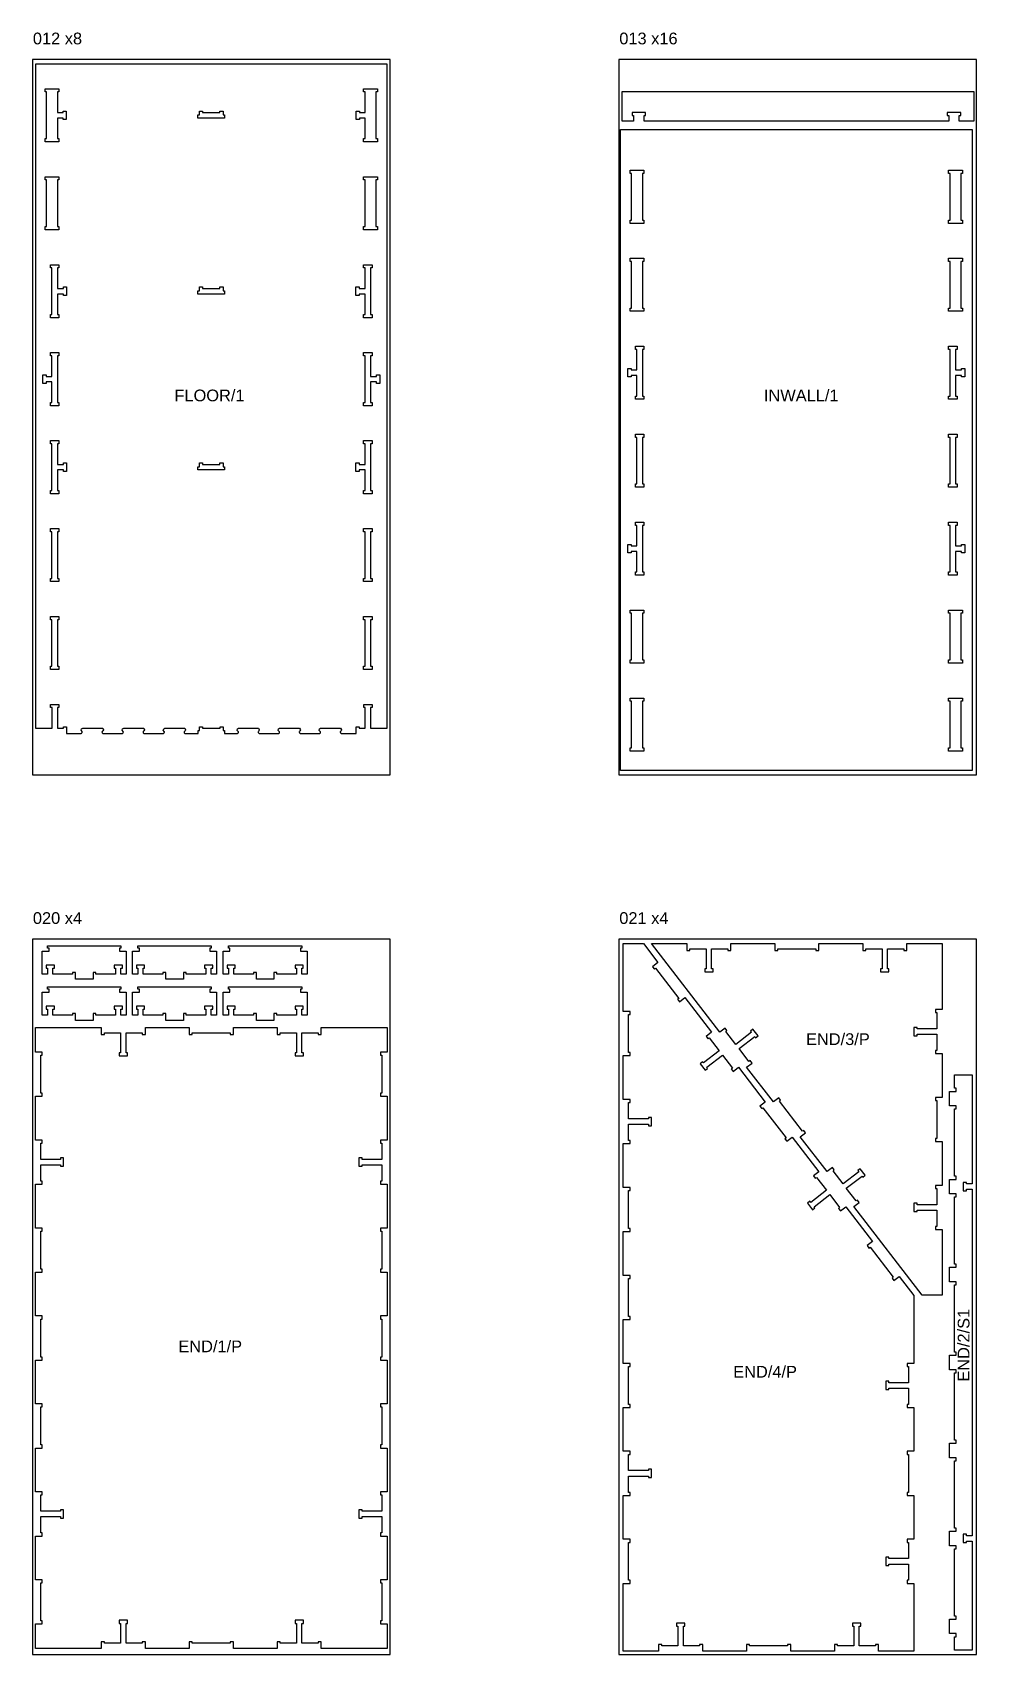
# Model space of a CAD drawing. Extents: x -4741 to 10570, y -11118 to 12613.
# Drawn here: x -4650 to -1430, y -5118 to 415 of the extents above; entities that cross this region are included whole.
import ezdxf

# ---------------------------------------------------------------- set-up
doc = ezdxf.new("R2010")
doc.units = 0
doc.header["$MEASUREMENT"] = 0
for name, color, linetype in [('0_SHEET_BIRCHPLY_2440X1220', 1, 'CONTINUOUS'), ('1_ANYTOOL_1MMDEEP_INSIDE', 2, 'CONTINUOUS'), ('3_ANYTOOL_CUTTHROUGH_INSID', 4, 'CONTINUOUS'), ('6_ANYTOOL_CUTTHROUGH_OUTSI', 5, 'CONTINUOUS')]:
    doc.layers.add(name, color=color, linetype=linetype)

msp = doc.modelspace()

# ---------------------------------------------------------------- linework, layer by layer
at = {"layer": '0_SHEET_BIRCHPLY_2440X1220'}
for points in [[(-4649.6, 322.2), (-4649.6, -2117.8), (-3429.6, -2117.8), (-3429.6, 322.2), (-4649.6, 322.2)], [(-2649.6, 322.2), (-2649.6, -2117.8), (-1429.6, -2117.8), (-1429.6, 322.2), (-2649.6, 322.2)], [(-4649.6, -2677.8), (-4649.6, -5117.8), (-3429.6, -5117.8), (-3429.6, -2677.8), (-4649.6, -2677.8)], [(-2649.6, -2677.8), (-2649.6, -5117.8), (-1429.6, -5117.8), (-1429.6, -2677.8), (-2649.6, -2677.8)]]:
    msp.add_lwpolyline(points, dxfattribs=at)
at = {"layer": '3_ANYTOOL_CUTTHROUGH_INSID'}
for points in [[(-4559.1, 41.7), (-4606.1, 41.7), (-4606.1, 52.7), (-4601.1, 52.7), (-4601.1, 211.7), (-4606.1, 211.7), (-4606.1, 222.7), (-4559.1, 222.7), (-4559.1, 211.7), (-4564.1, 211.7), (-4564.1, 141.7), (-4545.1, 141.7), (-4545.1, 146.7), (-4534.1, 146.7), (-4534.1, 117.7), (-4545.1, 117.7), (-4545.1, 122.7), (-4564.1, 122.7), (-4564.1, 52.7), (-4559.1, 52.7), (-4559.1, 41.7)], [(-3520.1, 41.7), (-3520.1, 52.7), (-3515.1, 52.7), (-3515.1, 122.7), (-3534.1, 122.7), (-3534.1, 117.7), (-3545.1, 117.7), (-3545.1, 146.7), (-3534.1, 146.7), (-3534.1, 141.7), (-3515.1, 141.7), (-3515.1, 211.7), (-3520.1, 211.7), (-3520.1, 222.7), (-3473.1, 222.7), (-3473.1, 211.7), (-3478.1, 211.7), (-3478.1, 52.7), (-3473.1, 52.7), (-3473.1, 41.7), (-3520.1, 41.7)], [(-4085.1, 122.7), (-4085.1, 133.7), (-4080.1, 133.7), (-4080.1, 146.7), (-4069.1, 146.7), (-4069.1, 141.7), (-4010.1, 141.7), (-4010.1, 146.7), (-3999.1, 146.7), (-3999.1, 133.7), (-3994.1, 133.7), (-3994.1, 122.7), (-4085.1, 122.7)], [(-2564.1, -55.3), (-2564.1, -66.3), (-2569.1, -66.3), (-2569.1, -225.3), (-2564.1, -225.3), (-2564.1, -236.3), (-2611.1, -236.3), (-2611.1, -225.3), (-2606.1, -225.3), (-2606.1, -66.3), (-2611.1, -66.3), (-2611.1, -55.3), (-2564.1, -55.3)], [(-1525.1, -55.3), (-1478.1, -55.3), (-1478.1, -66.3), (-1483.1, -66.3), (-1483.1, -225.3), (-1478.1, -225.3), (-1478.1, -236.3), (-1525.1, -236.3), (-1525.1, -225.3), (-1520.1, -225.3), (-1520.1, -66.3), (-1525.1, -66.3), (-1525.1, -55.3)], [(-4559.1, -258.3), (-4606.1, -258.3), (-4606.1, -247.3), (-4601.1, -247.3), (-4601.1, -88.3), (-4606.1, -88.3), (-4606.1, -77.3), (-4559.1, -77.3), (-4559.1, -88.3), (-4564.1, -88.3), (-4564.1, -247.3), (-4559.1, -247.3), (-4559.1, -258.3)], [(-3520.1, -258.3), (-3520.1, -247.3), (-3515.1, -247.3), (-3515.1, -88.3), (-3520.1, -88.3), (-3520.1, -77.3), (-3473.1, -77.3), (-3473.1, -88.3), (-3478.1, -88.3), (-3478.1, -247.3), (-3473.1, -247.3), (-3473.1, -258.3), (-3520.1, -258.3)], [(-4559.1, -558.3), (-4588.1, -558.3), (-4588.1, -547.3), (-4583.1, -547.3), (-4583.1, -388.3), (-4588.1, -388.3), (-4588.1, -377.3), (-4559.1, -377.3), (-4559.1, -388.3), (-4564.1, -388.3), (-4564.1, -458.3), (-4544.1, -458.3), (-4544.1, -453.3), (-4533.1, -453.3), (-4533.1, -482.3), (-4544.1, -482.3), (-4544.1, -477.3), (-4564.1, -477.3), (-4564.1, -547.3), (-4559.1, -547.3), (-4559.1, -558.3)], [(-3546.1, -482.3), (-3546.1, -453.3), (-3535.1, -453.3), (-3535.1, -458.3), (-3515.1, -458.3), (-3515.1, -388.3), (-3520.1, -388.3), (-3520.1, -377.3), (-3491.1, -377.3), (-3491.1, -388.3), (-3496.1, -388.3), (-3496.1, -547.3), (-3491.1, -547.3), (-3491.1, -558.3), (-3520.1, -558.3), (-3520.1, -547.3), (-3515.1, -547.3), (-3515.1, -477.3), (-3535.1, -477.3), (-3535.1, -482.3), (-3546.1, -482.3)], [(-2564.1, -355.3), (-2564.1, -366.3), (-2569.1, -366.3), (-2569.1, -525.3), (-2564.1, -525.3), (-2564.1, -536.3), (-2611.1, -536.3), (-2611.1, -525.3), (-2606.1, -525.3), (-2606.1, -366.3), (-2611.1, -366.3), (-2611.1, -355.3), (-2564.1, -355.3)], [(-1525.1, -355.3), (-1478.1, -355.3), (-1478.1, -366.3), (-1483.1, -366.3), (-1483.1, -525.3), (-1478.1, -525.3), (-1478.1, -536.3), (-1525.1, -536.3), (-1525.1, -525.3), (-1520.1, -525.3), (-1520.1, -366.3), (-1525.1, -366.3), (-1525.1, -355.3)], [(-4085.1, -477.3), (-4085.1, -466.3), (-4080.1, -466.3), (-4080.1, -453.3), (-4069.1, -453.3), (-4069.1, -458.3), (-4010.1, -458.3), (-4010.1, -453.3), (-3999.1, -453.3), (-3999.1, -466.3), (-3994.1, -466.3), (-3994.1, -477.3), (-4085.1, -477.3)], [(-2564.1, -655.3), (-2564.1, -666.3), (-2569.1, -666.3), (-2569.1, -825.3), (-2564.1, -825.3), (-2564.1, -836.3), (-2593.1, -836.3), (-2593.1, -825.3), (-2588.1, -825.3), (-2588.1, -755.3), (-2608.1, -755.3), (-2608.1, -760.3), (-2619.1, -760.3), (-2619.1, -731.3), (-2608.1, -731.3), (-2608.1, -736.3), (-2588.1, -736.3), (-2588.1, -666.3), (-2593.1, -666.3), (-2593.1, -655.3), (-2564.1, -655.3)], [(-1525.1, -655.3), (-1496.1, -655.3), (-1496.1, -666.3), (-1501.1, -666.3), (-1501.1, -736.3), (-1481.1, -736.3), (-1481.1, -731.3), (-1470.1, -731.3), (-1470.1, -760.3), (-1481.1, -760.3), (-1481.1, -755.3), (-1501.1, -755.3), (-1501.1, -825.3), (-1496.1, -825.3), (-1496.1, -836.3), (-1525.1, -836.3), (-1525.1, -825.3), (-1520.1, -825.3), (-1520.1, -666.3), (-1525.1, -666.3), (-1525.1, -655.3)], [(-4564.1, -847.3), (-4559.1, -847.3), (-4559.1, -858.3), (-4588.1, -858.3), (-4588.1, -847.3), (-4583.1, -847.3), (-4583.1, -777.3), (-4603.1, -777.3), (-4603.1, -782.3), (-4614.1, -782.3), (-4614.1, -753.3), (-4603.1, -753.3), (-4603.1, -758.3), (-4583.1, -758.3), (-4583.1, -688.3), (-4588.1, -688.3), (-4588.1, -677.3), (-4559.1, -677.3), (-4559.1, -688.3), (-4564.1, -688.3), (-4564.1, -847.3)], [(-3520.1, -847.3), (-3515.1, -847.3), (-3515.1, -688.3), (-3520.1, -688.3), (-3520.1, -677.3), (-3491.1, -677.3), (-3491.1, -688.3), (-3496.1, -688.3), (-3496.1, -758.3), (-3476.1, -758.3), (-3476.1, -753.3), (-3465.1, -753.3), (-3465.1, -782.3), (-3476.1, -782.3), (-3476.1, -777.3), (-3496.1, -777.3), (-3496.1, -847.3), (-3491.1, -847.3), (-3491.1, -858.3), (-3520.1, -858.3), (-3520.1, -847.3)], [(-4559.1, -977.3), (-4559.1, -988.3), (-4564.1, -988.3), (-4564.1, -1058.3), (-4544.1, -1058.3), (-4544.1, -1053.3), (-4533.1, -1053.3), (-4533.1, -1082.3), (-4544.1, -1082.3), (-4544.1, -1077.3), (-4564.1, -1077.3), (-4564.1, -1147.3), (-4559.1, -1147.3), (-4559.1, -1158.3), (-4588.1, -1158.3), (-4588.1, -1147.3), (-4583.1, -1147.3), (-4583.1, -988.3), (-4588.1, -988.3), (-4588.1, -977.3), (-4559.1, -977.3)], [(-3546.1, -1053.3), (-3535.1, -1053.3), (-3535.1, -1058.3), (-3515.1, -1058.3), (-3515.1, -988.3), (-3520.1, -988.3), (-3520.1, -977.3), (-3491.1, -977.3), (-3491.1, -988.3), (-3496.1, -988.3), (-3496.1, -1147.3), (-3491.1, -1147.3), (-3491.1, -1158.3), (-3520.1, -1158.3), (-3520.1, -1147.3), (-3515.1, -1147.3), (-3515.1, -1077.3), (-3535.1, -1077.3), (-3535.1, -1082.3), (-3546.1, -1082.3), (-3546.1, -1053.3)], [(-2564.1, -955.3), (-2564.1, -966.3), (-2569.1, -966.3), (-2569.1, -1125.3), (-2564.1, -1125.3), (-2564.1, -1136.3), (-2593.1, -1136.3), (-2593.1, -1125.3), (-2588.1, -1125.3), (-2588.1, -966.3), (-2593.1, -966.3), (-2593.1, -955.3), (-2564.1, -955.3)], [(-1525.1, -955.3), (-1496.1, -955.3), (-1496.1, -966.3), (-1501.1, -966.3), (-1501.1, -1125.3), (-1496.1, -1125.3), (-1496.1, -1136.3), (-1525.1, -1136.3), (-1525.1, -1125.3), (-1520.1, -1125.3), (-1520.1, -966.3), (-1525.1, -966.3), (-1525.1, -955.3)], [(-4080.1, -1053.3), (-4069.1, -1053.3), (-4069.1, -1058.3), (-4010.1, -1058.3), (-4010.1, -1053.3), (-3999.1, -1053.3), (-3999.1, -1066.3), (-3994.1, -1066.3), (-3994.1, -1077.3), (-4085.1, -1077.3), (-4085.1, -1066.3), (-4080.1, -1066.3), (-4080.1, -1053.3)], [(-2564.1, -1255.3), (-2564.1, -1266.3), (-2569.1, -1266.3), (-2569.1, -1425.3), (-2564.1, -1425.3), (-2564.1, -1436.3), (-2593.1, -1436.3), (-2593.1, -1425.3), (-2588.1, -1425.3), (-2588.1, -1355.3), (-2608.1, -1355.3), (-2608.1, -1360.3), (-2619.1, -1360.3), (-2619.1, -1331.3), (-2608.1, -1331.3), (-2608.1, -1336.3), (-2588.1, -1336.3), (-2588.1, -1266.3), (-2593.1, -1266.3), (-2593.1, -1255.3), (-2564.1, -1255.3)], [(-1525.1, -1255.3), (-1496.1, -1255.3), (-1496.1, -1266.3), (-1501.1, -1266.3), (-1501.1, -1336.3), (-1481.1, -1336.3), (-1481.1, -1331.3), (-1470.1, -1331.3), (-1470.1, -1360.3), (-1481.1, -1360.3), (-1481.1, -1355.3), (-1501.1, -1355.3), (-1501.1, -1425.3), (-1496.1, -1425.3), (-1496.1, -1436.3), (-1525.1, -1436.3), (-1525.1, -1425.3), (-1520.1, -1425.3), (-1520.1, -1266.3), (-1525.1, -1266.3), (-1525.1, -1255.3)], [(-4559.1, -1277.3), (-4559.1, -1288.3), (-4564.1, -1288.3), (-4564.1, -1447.2), (-4559.1, -1447.2), (-4559.1, -1458.2), (-4588.1, -1458.2), (-4588.1, -1447.2), (-4583.1, -1447.2), (-4583.1, -1288.3), (-4588.1, -1288.3), (-4588.1, -1277.3), (-4559.1, -1277.3)], [(-3520.1, -1277.3), (-3491.1, -1277.3), (-3491.1, -1288.3), (-3496.1, -1288.3), (-3496.1, -1447.2), (-3491.1, -1447.2), (-3491.1, -1458.2), (-3520.1, -1458.2), (-3520.1, -1447.2), (-3515.1, -1447.2), (-3515.1, -1288.3), (-3520.1, -1288.3), (-3520.1, -1277.3)], [(-4559.1, -1577.2), (-4559.1, -1588.2), (-4564.1, -1588.2), (-4564.1, -1747.2), (-4559.1, -1747.2), (-4559.1, -1758.2), (-4588.1, -1758.2), (-4588.1, -1747.2), (-4583.1, -1747.2), (-4583.1, -1588.2), (-4588.1, -1588.2), (-4588.1, -1577.2), (-4559.1, -1577.2)], [(-3520.1, -1577.2), (-3491.1, -1577.2), (-3491.1, -1588.2), (-3496.1, -1588.2), (-3496.1, -1747.2), (-3491.1, -1747.2), (-3491.1, -1758.2), (-3520.1, -1758.2), (-3520.1, -1747.2), (-3515.1, -1747.2), (-3515.1, -1588.2), (-3520.1, -1588.2), (-3520.1, -1577.2)], [(-2564.1, -1555.3), (-2564.1, -1566.3), (-2569.1, -1566.3), (-2569.1, -1725.3), (-2564.1, -1725.3), (-2564.1, -1736.3), (-2611.1, -1736.3), (-2611.1, -1725.3), (-2606.1, -1725.3), (-2606.1, -1566.3), (-2611.1, -1566.3), (-2611.1, -1555.3), (-2564.1, -1555.3)], [(-1525.1, -1555.3), (-1478.1, -1555.3), (-1478.1, -1566.3), (-1483.1, -1566.3), (-1483.1, -1725.3), (-1478.1, -1725.3), (-1478.1, -1736.3), (-1525.1, -1736.3), (-1525.1, -1725.3), (-1520.1, -1725.3), (-1520.1, -1566.3), (-1525.1, -1566.3), (-1525.1, -1555.3)], [(-2564.1, -1855.3), (-2564.1, -1866.3), (-2569.1, -1866.3), (-2569.1, -2025.3), (-2564.1, -2025.3), (-2564.1, -2036.3), (-2611.1, -2036.3), (-2611.1, -2025.3), (-2606.1, -2025.3), (-2606.1, -1866.3), (-2611.1, -1866.3), (-2611.1, -1855.3), (-2564.1, -1855.3)], [(-1525.1, -1855.3), (-1478.1, -1855.3), (-1478.1, -1866.3), (-1483.1, -1866.3), (-1483.1, -2025.3), (-1478.1, -2025.3), (-1478.1, -2036.3), (-1525.1, -2036.3), (-1525.1, -2025.3), (-1520.1, -2025.3), (-1520.1, -1866.3), (-1525.1, -1866.3), (-1525.1, -1855.3)]]:
    msp.add_lwpolyline(points, dxfattribs=at)
at = {"layer": '6_ANYTOOL_CUTTHROUGH_OUTSI'}
for points in [[(-3439.9, 307), (-4639.4, 307), (-4639.4, -1958.2), (-4582.9, -1958.2), (-4582.9, -1888), (-4587.9, -1888), (-4587.9, -1877.5), (-4559.4, -1877.5), (-4559.4, -1888), (-4564.4, -1888), (-4564.4, -1958.2), (-4550.6, -1958.2), (-4543.9, -1958.5), (-4543.9, -1953.5), (-4533.4, -1953.5), (-4533.4, -1976.2), (-4484.3, -1976.2), (-4482.9, -1976), (-4481.6, -1975.4), (-4480.6, -1974.5), (-4479.9, -1973.3), (-4479.6, -1972), (-4479.6, -1970.5), (-4480.2, -1969.2), (-4483.2, -1965.3), (-4481.9, -1960), (-4478.1, -1958.2), (-4410, -1958.2), (-4407.3, -1963.9), (-4409.1, -1967.1), (-4411.4, -1969.1), (-4412.1, -1970.3), (-4412.4, -1971.7), (-4412.2, -1973.1), (-4411.6, -1974.3), (-4410.6, -1975.4), (-4409.4, -1976), (-4408, -1976.2), (-4344.3, -1976.2), (-4343, -1976), (-4341.7, -1975.4), (-4340.6, -1974.5), (-4339.9, -1973.3), (-4339.6, -1972), (-4339.7, -1970.5), (-4340.2, -1969.2), (-4343.2, -1965.3), (-4341.9, -1960), (-4338.2, -1958.2), (-4270, -1958.2), (-4267.4, -1963.9), (-4269.2, -1967.1), (-4271.5, -1969.1), (-4272.2, -1970.3), (-4272.5, -1971.7), (-4272.3, -1973.1), (-4271.7, -1974.3), (-4270.7, -1975.4), (-4269.4, -1976), (-4268, -1976.2), (-4204.4, -1976.2), (-4203, -1976), (-4201.7, -1975.4), (-4200.7, -1974.5), (-4200, -1973.3), (-4199.7, -1972), (-4199.7, -1970.5), (-4200.3, -1969.2), (-4203.3, -1965.3), (-4202, -1960), (-4198.2, -1958.2), (-4130.1, -1958.2), (-4127.4, -1963.9), (-4129.2, -1967.1), (-4131.5, -1969.1), (-4132.2, -1970.3), (-4132.5, -1971.7), (-4132.3, -1973.1), (-4131.7, -1974.3), (-4130.7, -1975.4), (-4129.5, -1976), (-4128.1, -1976.2), (-4084.9, -1976.2), (-4084.9, -1966.5), (-4079.9, -1966.5), (-4079.9, -1953.5), (-4069.4, -1953.5), (-4069.4, -1958.5), (-4009.9, -1958.5), (-4009.9, -1953.5), (-3999.4, -1953.5), (-3999.4, -1966.5), (-3994.4, -1966.5), (-3994.4, -1976.2), (-3951.1, -1976.2), (-3949.7, -1976), (-3948.5, -1975.4), (-3947.5, -1974.3), (-3946.9, -1973.1), (-3946.7, -1971.7), (-3947, -1970.3), (-3947.7, -1969.1), (-3951.5, -1965.7), (-3950.7, -1960.2), (-3947, -1958.2), (-3878.9, -1958.2), (-3875.8, -1963.5), (-3877.1, -1966.8), (-3879, -1969.2), (-3879.5, -1970.5), (-3879.6, -1972), (-3879.2, -1973.3), (-3878.5, -1974.5), (-3877.5, -1975.4), (-3876.2, -1976), (-3874.8, -1976.2), (-3811.2, -1976.2), (-3809.8, -1976), (-3808.5, -1975.4), (-3807.5, -1974.3), (-3806.9, -1973.1), (-3806.8, -1971.7), (-3807, -1970.3), (-3807.8, -1969.1), (-3811.5, -1965.7), (-3810.8, -1960.2), (-3807, -1958.2), (-3738.9, -1958.2), (-3735.9, -1963.5), (-3737.2, -1966.8), (-3739, -1969.2), (-3739.5, -1970.5), (-3739.6, -1972), (-3739.3, -1973.3), (-3738.6, -1974.5), (-3737.5, -1975.4), (-3736.2, -1976), (-3734.9, -1976.2), (-3671.2, -1976.2), (-3669.8, -1976), (-3668.6, -1975.4), (-3667.6, -1974.3), (-3667, -1973.1), (-3666.8, -1971.7), (-3667.1, -1970.3), (-3667.8, -1969.1), (-3671.6, -1965.7), (-3670.8, -1960.2), (-3667.1, -1958.2), (-3599, -1958.2), (-3595.9, -1963.5), (-3597.2, -1966.8), (-3599.1, -1969.2), (-3599.6, -1970.5), (-3599.7, -1972), (-3599.3, -1973.3), (-3598.6, -1974.5), (-3597.6, -1975.4), (-3596.3, -1976), (-3594.9, -1976.2), (-3545.9, -1976.2), (-3545.9, -1953.5), (-3535.4, -1953.5), (-3535.4, -1958.5), (-3530.1, -1958.5), (-3528.6, -1958.2), (-3514.9, -1958.2), (-3514.9, -1888), (-3519.9, -1888), (-3519.9, -1877.5), (-3491.4, -1877.5), (-3491.4, -1888), (-3496.4, -1888), (-3496.4, -1958.2), (-3439.9, -1958.2), (-3439.9, 307)], [(-1438.4, 213.7), (-1438.4, 112.7), (-1488.4, 112.7), (-1488.4, 131.7), (-1483.4, 131.7), (-1483.4, 141.7), (-1529.4, 141.7), (-1529.4, 131.7), (-1524.4, 131.7), (-1524.4, 112.7), (-2563.4, 112.7), (-2563.4, 131.7), (-2558.4, 131.7), (-2558.4, 141.7), (-2604.4, 141.7), (-2604.4, 131.7), (-2599.4, 131.7), (-2599.4, 112.7), (-2638.3, 112.7), (-2638.3, 213.7), (-1438.4, 213.7)], [(-1444.9, 83.6), (-1444.9, -2102.5), (-2644.4, -2102.5), (-2644.4, 83.6), (-1444.9, 83.6)], [(-3429.6, -2677.8), (-4649.6, -2677.8), (-4649.6, -5117.8), (-3429.6, -5117.8), (-3429.6, -2677.8)], [(-4329.9, -2796.6), (-4347.9, -2796.6), (-4347.9, -2776.6), (-4342.9, -2776.6), (-4342.9, -2766.6), (-4370.9, -2766.6), (-4370.9, -2776.6), (-4365.9, -2776.6), (-4365.9, -2796.6), (-4432.9, -2796.6), (-4432.9, -2791.6), (-4442.9, -2791.6), (-4442.9, -2814.6), (-4502.9, -2814.6), (-4502.9, -2791.6), (-4512.9, -2791.6), (-4512.9, -2796.6), (-4579.9, -2796.6), (-4579.9, -2776.6), (-4574.9, -2776.6), (-4574.9, -2766.6), (-4602.9, -2766.6), (-4602.9, -2776.6), (-4597.9, -2776.6), (-4597.9, -2796.6), (-4615.9, -2796.6), (-4615.9, -2718.6), (-4592.9, -2718.6), (-4592.9, -2708.6), (-4597.9, -2708.6), (-4597.9, -2700.6), (-4347.9, -2700.6), (-4347.9, -2708.6), (-4352.9, -2708.6), (-4352.9, -2718.6), (-4329.9, -2718.6), (-4329.9, -2796.6)], [(-4021.9, -2796.6), (-4039.9, -2796.6), (-4039.9, -2776.6), (-4034.9, -2776.6), (-4034.9, -2766.6), (-4062.9, -2766.6), (-4062.9, -2776.6), (-4057.9, -2776.6), (-4057.9, -2796.6), (-4124.9, -2796.6), (-4124.9, -2791.6), (-4134.9, -2791.6), (-4134.9, -2814.6), (-4194.9, -2814.6), (-4194.9, -2791.6), (-4204.9, -2791.6), (-4204.9, -2796.6), (-4271.9, -2796.6), (-4271.9, -2776.6), (-4266.9, -2776.6), (-4266.9, -2766.6), (-4294.9, -2766.6), (-4294.9, -2776.6), (-4289.9, -2776.6), (-4289.9, -2796.6), (-4307.9, -2796.6), (-4307.9, -2718.6), (-4284.9, -2718.6), (-4284.9, -2708.6), (-4289.9, -2708.6), (-4289.9, -2700.6), (-4039.9, -2700.6), (-4039.9, -2708.6), (-4044.9, -2708.6), (-4044.9, -2718.6), (-4021.9, -2718.6), (-4021.9, -2796.6)], [(-3712.9, -2796.6), (-3730.9, -2796.6), (-3730.9, -2776.6), (-3725.9, -2776.6), (-3725.9, -2766.6), (-3753.9, -2766.6), (-3753.9, -2776.6), (-3748.9, -2776.6), (-3748.9, -2796.6), (-3815.9, -2796.6), (-3815.9, -2791.6), (-3825.9, -2791.6), (-3825.9, -2814.6), (-3885.9, -2814.6), (-3885.9, -2791.6), (-3895.9, -2791.6), (-3895.9, -2796.6), (-3962.9, -2796.6), (-3962.9, -2776.6), (-3957.9, -2776.6), (-3957.9, -2766.6), (-3985.9, -2766.6), (-3985.9, -2776.6), (-3980.9, -2776.6), (-3980.9, -2796.6), (-3998.9, -2796.6), (-3998.9, -2718.6), (-3975.9, -2718.6), (-3975.9, -2708.6), (-3980.9, -2708.6), (-3980.9, -2700.6), (-3730.9, -2700.6), (-3730.9, -2708.6), (-3735.9, -2708.6), (-3735.9, -2718.6), (-3712.9, -2718.6), (-3712.9, -2796.6)], [(-1643.2, -4124.5), (-1666.2, -4124.5), (-1666.2, -4135), (-1661.2, -4135), (-1661.2, -4190.5), (-1728.7, -4190.5), (-1728.7, -4185.5), (-1739.2, -4185.5), (-1739.2, -4214), (-1728.7, -4214), (-1728.7, -4209), (-1661.2, -4209), (-1661.2, -4264.5), (-1666.2, -4264.5), (-1666.2, -4275), (-1643.2, -4275), (-1643.2, -4424.5), (-1666.2, -4424.5), (-1666.2, -4435), (-1661.2, -4435), (-1661.2, -4564.5), (-1666.2, -4564.5), (-1666.2, -4575), (-1643.2, -4575), (-1643.2, -4724.5), (-1666.2, -4724.5), (-1666.2, -4735), (-1661.2, -4735), (-1661.2, -4790.5), (-1728.7, -4790.5), (-1728.7, -4785.5), (-1739.2, -4785.5), (-1739.2, -4814), (-1728.7, -4814), (-1728.7, -4809), (-1661.2, -4809), (-1661.2, -4864.5), (-1666.2, -4864.5), (-1666.2, -4875), (-1643.2, -4875), (-1643.2, -5106.5), (-1763.5, -5106.5), (-1763.5, -5083.5), (-1774, -5083.5), (-1774, -5088.5), (-1829.5, -5088.5), (-1829.5, -5021), (-1824.5, -5021), (-1824.5, -5010.5), (-1853, -5010.5), (-1853, -5021), (-1848, -5021), (-1848, -5088.5), (-1903.5, -5088.5), (-1903.5, -5083.5), (-1914, -5083.5), (-1914, -5106.5), (-2063.5, -5106.5), (-2063.5, -5083.5), (-2074, -5083.5), (-2074, -5088.5), (-2203.5, -5088.5), (-2203.5, -5083.5), (-2214, -5083.5), (-2214, -5106.5), (-2363.5, -5106.5), (-2363.5, -5083.5), (-2374, -5083.5), (-2374, -5088.5), (-2429.5, -5088.5), (-2429.5, -5021), (-2424.5, -5021), (-2424.5, -5010.5), (-2453, -5010.5), (-2453, -5021), (-2448, -5021), (-2448, -5088.5), (-2503.5, -5088.5), (-2503.5, -5083.5), (-2514, -5083.5), (-2514, -5106.5), (-2634.4, -5106.5), (-2634.4, -4875), (-2611.4, -4875), (-2611.4, -4864.5), (-2616.4, -4864.5), (-2616.4, -4735), (-2611.4, -4735), (-2611.4, -4724.5), (-2634.4, -4724.5), (-2634.4, -4575), (-2611.4, -4575), (-2611.4, -4564.5), (-2616.4, -4564.5), (-2616.4, -4509), (-2548.9, -4509), (-2548.9, -4514), (-2538.4, -4514), (-2538.4, -4485.5), (-2548.9, -4485.5), (-2548.9, -4490.5), (-2616.4, -4490.5), (-2616.4, -4435), (-2611.4, -4435), (-2611.4, -4424.5), (-2634.4, -4424.5), (-2634.4, -4275), (-2611.4, -4275), (-2611.4, -4264.5), (-2616.4, -4264.5), (-2616.4, -4135), (-2611.4, -4135), (-2611.4, -4124.5), (-2634.4, -4124.5), (-2634.4, -3975), (-2611.4, -3975), (-2611.4, -3964.5), (-2616.4, -3964.5), (-2616.4, -3835), (-2611.4, -3835), (-2611.4, -3824.5), (-2634.4, -3824.5), (-2634.4, -3675), (-2611.4, -3675), (-2611.4, -3664.5), (-2616.4, -3664.5), (-2616.4, -3535), (-2611.4, -3535), (-2611.4, -3524.5), (-2634.4, -3524.5), (-2634.4, -3375), (-2611.4, -3375), (-2611.4, -3364.5), (-2616.4, -3364.5), (-2616.4, -3309), (-2548.9, -3309), (-2548.9, -3314), (-2538.4, -3314), (-2538.4, -3285.5), (-2548.9, -3285.5), (-2548.9, -3290.5), (-2616.4, -3290.5), (-2616.4, -3235), (-2611.4, -3235), (-2611.4, -3224.5), (-2634.4, -3224.5), (-2634.4, -3075), (-2611.4, -3075), (-2611.4, -3064.5), (-2616.4, -3064.5), (-2616.4, -2935), (-2611.4, -2935), (-2611.4, -2924.5), (-2634.4, -2924.5), (-2634.4, -2693), (-2566.1, -2693), (-2516.4, -2757.7), (-2534.6, -2771.7), (-2528.2, -2780), (-2524.3, -2777), (-2445.3, -2879.6), (-2449.3, -2882.7), (-2442.9, -2891), (-2424.6, -2877), (-2333.5, -2995.5), (-2351.7, -3009.5), (-2345.3, -3017.8), (-2341.3, -3014.8), (-2307.5, -3058.8), (-2361, -3099.9), (-2364.1, -3096), (-2372.4, -3102.4), (-2355, -3124.9), (-2346.7, -3118.5), (-2349.7, -3114.6), (-2296.2, -3073.4), (-2262.4, -3117.4), (-2266.3, -3120.5), (-2259.9, -3128.8), (-2241.7, -3114.8), (-2150.6, -3233.3), (-2168.8, -3247.3), (-2162.4, -3255.6), (-2158.4, -3252.6), (-2079.5, -3355.2), (-2083.4, -3358.2), (-2077, -3366.6), (-2058.8, -3352.6), (-1967.7, -3471), (-1985.9, -3485.1), (-1979.5, -3493.4), (-1975.5, -3490.3), (-1941.7, -3534.3), (-1995.2, -3575.5), (-1998.2, -3571.5), (-2006.5, -3577.9), (-1989.2, -3600.5), (-1980.9, -3594.1), (-1983.9, -3590.2), (-1930.4, -3549), (-1896.6, -3593), (-1900.5, -3596), (-1894.1, -3604.4), (-1875.9, -3590.3), (-1784.7, -3708.8), (-1803, -3722.9), (-1796.6, -3731.2), (-1792.6, -3728.1), (-1713.6, -3830.8), (-1717.6, -3833.8), (-1711.2, -3842.1), (-1693, -3828.1), (-1643.2, -3892.8), (-1643.2, -4124.5)], [(-1615.2, -3892.5), (-1847.9, -3590), (-1829.6, -3576), (-1836, -3567.7), (-1840, -3570.7), (-1873.8, -3526.7), (-1820.3, -3485.6), (-1817.3, -3489.6), (-1809, -3483.2), (-1826.3, -3460.6), (-1834.7, -3467), (-1831.6, -3470.9), (-1885.1, -3512.1), (-1918.9, -3468.1), (-1915, -3465), (-1921.4, -3456.7), (-1939.6, -3470.7), (-2030.8, -3352.2), (-2012.5, -3338.2), (-2018.9, -3329.9), (-2022.9, -3332.9), (-2101.9, -3230.3), (-2097.9, -3227.3), (-2104.3, -3218.9), (-2122.5, -3233), (-2213.7, -3114.5), (-2195.4, -3100.4), (-2201.8, -3092.1), (-2205.8, -3095.2), (-2239.7, -3051.2), (-2186.1, -3010), (-2183.1, -3014), (-2174.8, -3007.6), (-2192.2, -2985), (-2200.5, -2991.4), (-2197.4, -2995.4), (-2250.9, -3036.5), (-2284.8, -2992.5), (-2280.8, -2989.5), (-2287.2, -2981.1), (-2305.4, -2995.2), (-2537.9, -2693), (-2417.8, -2693), (-2417.8, -2716), (-2407.3, -2716), (-2407.3, -2711), (-2351.8, -2711), (-2351.8, -2778.5), (-2356.8, -2778.5), (-2356.8, -2789), (-2328.3, -2789), (-2328.3, -2778.5), (-2333.3, -2778.5), (-2333.3, -2711), (-2277.8, -2711), (-2277.8, -2716), (-2267.3, -2716), (-2267.3, -2693), (-2117.8, -2693), (-2117.8, -2716), (-2107.3, -2716), (-2107.3, -2711), (-1977.8, -2711), (-1977.8, -2716), (-1967.3, -2716), (-1967.3, -2693), (-1817.8, -2693), (-1817.8, -2716), (-1807.3, -2716), (-1807.3, -2711), (-1751.8, -2711), (-1751.8, -2778.5), (-1756.8, -2778.5), (-1756.8, -2789), (-1728.3, -2789), (-1728.3, -2778.5), (-1733.3, -2778.5), (-1733.3, -2711), (-1677.8, -2711), (-1677.8, -2716), (-1667.3, -2716), (-1667.3, -2693), (-1547, -2693), (-1547, -2917.5), (-1570, -2917.5), (-1570, -2928), (-1565, -2928), (-1565, -2983.5), (-1632.5, -2983.5), (-1632.5, -2978.5), (-1643, -2978.5), (-1643, -3007), (-1632.5, -3007), (-1632.5, -3002), (-1565, -3002), (-1565, -3057.5), (-1570, -3057.5), (-1570, -3068), (-1547, -3068), (-1547, -3217.5), (-1570, -3217.5), (-1570, -3228), (-1565, -3228), (-1565, -3357.5), (-1570, -3357.5), (-1570, -3368), (-1547, -3368), (-1547, -3517.5), (-1570, -3517.5), (-1570, -3528), (-1565, -3528), (-1565, -3583.5), (-1632.5, -3583.5), (-1632.5, -3578.5), (-1643, -3578.5), (-1643, -3607), (-1632.5, -3607), (-1632.5, -3602), (-1565, -3602), (-1565, -3657.5), (-1570, -3657.5), (-1570, -3668), (-1547, -3668), (-1547, -3892.5), (-1615.2, -3892.5)], [(-4329.9, -2858.6), (-4329.9, -2936.6), (-4347.9, -2936.6), (-4347.9, -2916.6), (-4342.9, -2916.6), (-4342.9, -2906.6), (-4370.9, -2906.6), (-4370.9, -2916.6), (-4365.9, -2916.6), (-4365.9, -2936.6), (-4432.9, -2936.6), (-4432.9, -2931.6), (-4442.9, -2931.6), (-4442.9, -2954.6), (-4502.9, -2954.6), (-4502.9, -2931.6), (-4512.9, -2931.6), (-4512.9, -2936.6), (-4579.9, -2936.6), (-4579.9, -2916.6), (-4574.9, -2916.6), (-4574.9, -2906.6), (-4602.9, -2906.6), (-4602.9, -2916.6), (-4597.9, -2916.6), (-4597.9, -2936.6), (-4615.9, -2936.6), (-4615.9, -2858.6), (-4592.9, -2858.6), (-4592.9, -2848.6), (-4597.9, -2848.6), (-4597.9, -2840.6), (-4347.9, -2840.6), (-4347.9, -2848.6), (-4352.9, -2848.6), (-4352.9, -2858.6), (-4329.9, -2858.6)], [(-4021.9, -2858.6), (-4021.9, -2936.6), (-4039.9, -2936.6), (-4039.9, -2916.6), (-4034.9, -2916.6), (-4034.9, -2906.6), (-4062.9, -2906.6), (-4062.9, -2916.6), (-4057.9, -2916.6), (-4057.9, -2936.6), (-4124.9, -2936.6), (-4124.9, -2931.6), (-4134.9, -2931.6), (-4134.9, -2954.6), (-4194.9, -2954.6), (-4194.9, -2931.6), (-4204.9, -2931.6), (-4204.9, -2936.6), (-4271.9, -2936.6), (-4271.9, -2916.6), (-4266.9, -2916.6), (-4266.9, -2906.6), (-4294.9, -2906.6), (-4294.9, -2916.6), (-4289.9, -2916.6), (-4289.9, -2936.6), (-4307.9, -2936.6), (-4307.9, -2858.6), (-4284.9, -2858.6), (-4284.9, -2848.6), (-4289.9, -2848.6), (-4289.9, -2840.6), (-4039.9, -2840.6), (-4039.9, -2848.6), (-4044.9, -2848.6), (-4044.9, -2858.6), (-4021.9, -2858.6)], [(-3712.9, -2858.6), (-3712.9, -2936.6), (-3730.9, -2936.6), (-3730.9, -2916.6), (-3725.9, -2916.6), (-3725.9, -2906.6), (-3753.9, -2906.6), (-3753.9, -2916.6), (-3748.9, -2916.6), (-3748.9, -2936.6), (-3815.9, -2936.6), (-3815.9, -2931.6), (-3825.9, -2931.6), (-3825.9, -2954.6), (-3885.9, -2954.6), (-3885.9, -2931.6), (-3895.9, -2931.6), (-3895.9, -2936.6), (-3962.9, -2936.6), (-3962.9, -2916.6), (-3957.9, -2916.6), (-3957.9, -2906.6), (-3985.9, -2906.6), (-3985.9, -2916.6), (-3980.9, -2916.6), (-3980.9, -2936.6), (-3998.9, -2936.6), (-3998.9, -2858.6), (-3975.9, -2858.6), (-3975.9, -2848.6), (-3980.9, -2848.6), (-3980.9, -2840.6), (-3730.9, -2840.6), (-3730.9, -2848.6), (-3735.9, -2848.6), (-3735.9, -2858.6), (-3712.9, -2858.6)], [(-3439.9, -2979.4), (-3439.9, -3062.9), (-3462.9, -3062.9), (-3462.9, -3073.4), (-3457.9, -3073.4), (-3457.9, -3202.9), (-3462.9, -3202.9), (-3462.9, -3213.4), (-3439.9, -3213.4), (-3439.9, -3362.9), (-3462.9, -3362.9), (-3462.9, -3373.4), (-3457.9, -3373.4), (-3457.9, -3428.9), (-3525.4, -3428.9), (-3525.4, -3423.9), (-3535.9, -3423.9), (-3535.9, -3452.4), (-3525.4, -3452.4), (-3525.4, -3447.4), (-3457.9, -3447.4), (-3457.9, -3502.9), (-3462.9, -3502.9), (-3462.9, -3513.4), (-3439.9, -3513.4), (-3439.9, -3662.9), (-3462.9, -3662.9), (-3462.9, -3673.4), (-3457.9, -3673.4), (-3457.9, -3802.9), (-3462.9, -3802.9), (-3462.9, -3813.4), (-3439.9, -3813.4), (-3439.9, -3962.9), (-3462.9, -3962.9), (-3462.9, -3973.4), (-3457.9, -3973.4), (-3457.9, -4102.9), (-3462.9, -4102.9), (-3462.9, -4113.4), (-3439.9, -4113.4), (-3439.9, -4262.9), (-3462.9, -4262.9), (-3462.9, -4273.4), (-3457.9, -4273.4), (-3457.9, -4402.9), (-3462.9, -4402.9), (-3462.9, -4413.4), (-3439.9, -4413.4), (-3439.9, -4562.9), (-3462.9, -4562.9), (-3462.9, -4573.4), (-3457.9, -4573.4), (-3457.9, -4628.9), (-3525.4, -4628.9), (-3525.4, -4623.9), (-3535.9, -4623.9), (-3535.9, -4652.4), (-3525.4, -4652.4), (-3525.4, -4647.4), (-3457.9, -4647.4), (-3457.9, -4702.9), (-3462.9, -4702.9), (-3462.9, -4713.4), (-3439.9, -4713.4), (-3439.9, -4862.9), (-3462.9, -4862.9), (-3462.9, -4873.4), (-3457.9, -4873.4), (-3457.9, -5002.9), (-3462.9, -5002.9), (-3462.9, -5013.4), (-3439.9, -5013.4), (-3439.9, -5096.9), (-3664.4, -5096.9), (-3664.4, -5073.9), (-3674.9, -5073.9), (-3674.9, -5078.9), (-3730.4, -5078.9), (-3730.4, -5011.4), (-3725.4, -5011.4), (-3725.4, -5000.9), (-3753.9, -5000.9), (-3753.9, -5011.4), (-3748.9, -5011.4), (-3748.9, -5078.9), (-3804.4, -5078.9), (-3804.4, -5073.9), (-3814.9, -5073.9), (-3814.9, -5096.9), (-3964.4, -5096.9), (-3964.4, -5073.9), (-3974.9, -5073.9), (-3974.9, -5078.9), (-4104.4, -5078.9), (-4104.4, -5073.9), (-4114.9, -5073.9), (-4114.9, -5096.9), (-4264.4, -5096.9), (-4264.4, -5073.9), (-4274.9, -5073.9), (-4274.9, -5078.9), (-4330.4, -5078.9), (-4330.4, -5011.4), (-4325.4, -5011.4), (-4325.4, -5000.9), (-4353.9, -5000.9), (-4353.9, -5011.4), (-4348.9, -5011.4), (-4348.9, -5078.9), (-4404.4, -5078.9), (-4404.4, -5073.9), (-4414.9, -5073.9), (-4414.9, -5096.9), (-4639.4, -5096.9), (-4639.4, -5013.4), (-4616.4, -5013.4), (-4616.4, -5002.9), (-4621.4, -5002.9), (-4621.4, -4873.4), (-4616.4, -4873.4), (-4616.4, -4862.9), (-4639.4, -4862.9), (-4639.4, -4713.4), (-4616.4, -4713.4), (-4616.4, -4702.9), (-4621.4, -4702.9), (-4621.4, -4647.4), (-4553.9, -4647.4), (-4553.9, -4652.4), (-4543.4, -4652.4), (-4543.4, -4623.9), (-4553.9, -4623.9), (-4553.9, -4628.9), (-4621.4, -4628.9), (-4621.4, -4573.4), (-4616.4, -4573.4), (-4616.4, -4562.9), (-4639.4, -4562.9), (-4639.4, -4413.4), (-4616.4, -4413.4), (-4616.4, -4402.9), (-4621.4, -4402.9), (-4621.4, -4273.4), (-4616.4, -4273.4), (-4616.4, -4262.9), (-4639.4, -4262.9), (-4639.4, -4113.4), (-4616.4, -4113.4), (-4616.4, -4102.9), (-4621.4, -4102.9), (-4621.4, -3973.4), (-4616.4, -3973.4), (-4616.4, -3962.9), (-4639.4, -3962.9), (-4639.4, -3813.4), (-4616.4, -3813.4), (-4616.4, -3802.9), (-4621.4, -3802.9), (-4621.4, -3673.4), (-4616.4, -3673.4), (-4616.4, -3662.9), (-4639.4, -3662.9), (-4639.4, -3513.4), (-4616.4, -3513.4), (-4616.4, -3502.9), (-4621.4, -3502.9), (-4621.4, -3447.4), (-4553.9, -3447.4), (-4553.9, -3452.4), (-4543.4, -3452.4), (-4543.4, -3423.9), (-4553.9, -3423.9), (-4553.9, -3428.9), (-4621.4, -3428.9), (-4621.4, -3373.4), (-4616.4, -3373.4), (-4616.4, -3362.9), (-4639.4, -3362.9), (-4639.4, -3213.4), (-4616.4, -3213.4), (-4616.4, -3202.9), (-4621.4, -3202.9), (-4621.4, -3073.4), (-4616.4, -3073.4), (-4616.4, -3062.9), (-4639.4, -3062.9), (-4639.4, -2979.4), (-4414.9, -2979.4), (-4414.9, -3002.4), (-4404.4, -3002.4), (-4404.4, -2997.4), (-4348.9, -2997.4), (-4348.9, -3064.9), (-4353.9, -3064.9), (-4353.9, -3075.4), (-4325.4, -3075.4), (-4325.4, -3064.9), (-4330.4, -3064.9), (-4330.4, -2997.4), (-4274.9, -2997.4), (-4274.9, -3002.4), (-4264.4, -3002.4), (-4264.4, -2979.4), (-4114.9, -2979.4), (-4114.9, -3002.4), (-4104.4, -3002.4), (-4104.4, -2997.4), (-3974.9, -2997.4), (-3974.9, -3002.4), (-3964.4, -3002.4), (-3964.4, -2979.4), (-3814.9, -2979.4), (-3814.9, -3002.4), (-3804.4, -3002.4), (-3804.4, -2997.4), (-3748.9, -2997.4), (-3748.9, -3064.9), (-3753.9, -3064.9), (-3753.9, -3075.4), (-3725.4, -3075.4), (-3725.4, -3064.9), (-3730.4, -3064.9), (-3730.4, -2997.4), (-3674.9, -2997.4), (-3674.9, -3002.4), (-3664.4, -3002.4), (-3664.4, -2979.4), (-3439.9, -2979.4)], [(-1504.4, -3857), (-1499.4, -3857), (-1499.4, -3846.5), (-1522.4, -3846.5), (-1522.4, -3797), (-1499.4, -3797), (-1499.4, -3786.5), (-1504.4, -3786.5), (-1504.4, -3557), (-1499.4, -3557), (-1499.4, -3546.5), (-1522.4, -3546.5), (-1522.4, -3497), (-1499.4, -3497), (-1499.4, -3486.5), (-1504.4, -3486.5), (-1504.4, -3257), (-1499.4, -3257), (-1499.4, -3246.5), (-1522.4, -3246.5), (-1522.4, -3197), (-1499.4, -3197), (-1499.4, -3186.5), (-1504.4, -3186.5), (-1504.4, -3141), (-1444.9, -3141), (-1444.9, -3512.5), (-1464.4, -3512.5), (-1464.4, -3507.5), (-1474.9, -3507.5), (-1474.9, -3536), (-1464.4, -3536), (-1464.4, -3531), (-1444.9, -3531), (-1444.9, -4712.5), (-1464.4, -4712.5), (-1464.4, -4707.5), (-1474.9, -4707.5), (-1474.9, -4736), (-1464.4, -4736), (-1464.4, -4731), (-1444.9, -4731), (-1444.9, -5102.5), (-1504.4, -5102.5), (-1504.4, -5057), (-1499.4, -5057), (-1499.4, -5046.5), (-1522.4, -5046.5), (-1522.4, -4997), (-1499.4, -4997), (-1499.4, -4986.5), (-1504.4, -4986.5), (-1504.4, -4757), (-1499.4, -4757), (-1499.4, -4746.5), (-1522.4, -4746.5), (-1522.4, -4697), (-1499.4, -4697), (-1499.4, -4686.5), (-1504.4, -4686.5), (-1504.4, -4457), (-1499.4, -4457), (-1499.4, -4446.5), (-1522.4, -4446.5), (-1522.4, -4397), (-1499.4, -4397), (-1499.4, -4386.5), (-1504.4, -4386.5), (-1504.4, -4157), (-1499.4, -4157), (-1499.4, -4146.5), (-1522.4, -4146.5), (-1522.4, -4097), (-1499.4, -4097), (-1499.4, -4086.5), (-1504.4, -4086.5), (-1504.4, -3857)]]:
    msp.add_lwpolyline(points, dxfattribs=at)

# ---------------------------------------------------------------- texts
at = {"layer": '0_SHEET_BIRCHPLY_2440X1220', "char_height": 40, "attachment_point": 1}
for s, insert, width in [('\\fArial;012 x8', (-4648.1, 414.2), 201.687), ('\\fArial;013 x16', (-2648.1, 414.2), 232.771), ('\\fArial;020 x4', (-4648.1, -2585.8), 201.928), ('\\fArial;021 x4', (-2648.1, -2585.8), 201.928)]:
    msp.add_mtext(s, dxfattribs=dict(at, insert=insert, width=width))
at = {"layer": '1_ANYTOOL_1MMDEEP_INSIDE', "char_height": 40, "attachment_point": 1}
for s, insert, width in [('\\fArial;FLOOR/1', (-4165.3, -803.3), 262.651), ('\\fArial;INWALL/1', (-2154.9, -803.3), 277.59), ('\\fArial;END/3/P', (-2011.2, -2998.8), 248.434), ('\\fArial;END/1/P', (-4151.9, -4046.6), 248.434), ('\\fArial;END/4/P', (-2259.5, -4133.2), 248.434)]:
    msp.add_mtext(s, dxfattribs=dict(at, insert=insert, width=width))
at = {"layer": '1_ANYTOOL_1MMDEEP_INSIDE', "insert": (-1493.8, -4187), "char_height": 40, "width": 271.807, "attachment_point": 1, "rotation": 90}
msp.add_mtext('\\fArial;END/2/S1', dxfattribs=at)

doc.saveas('drawing.dxf')
